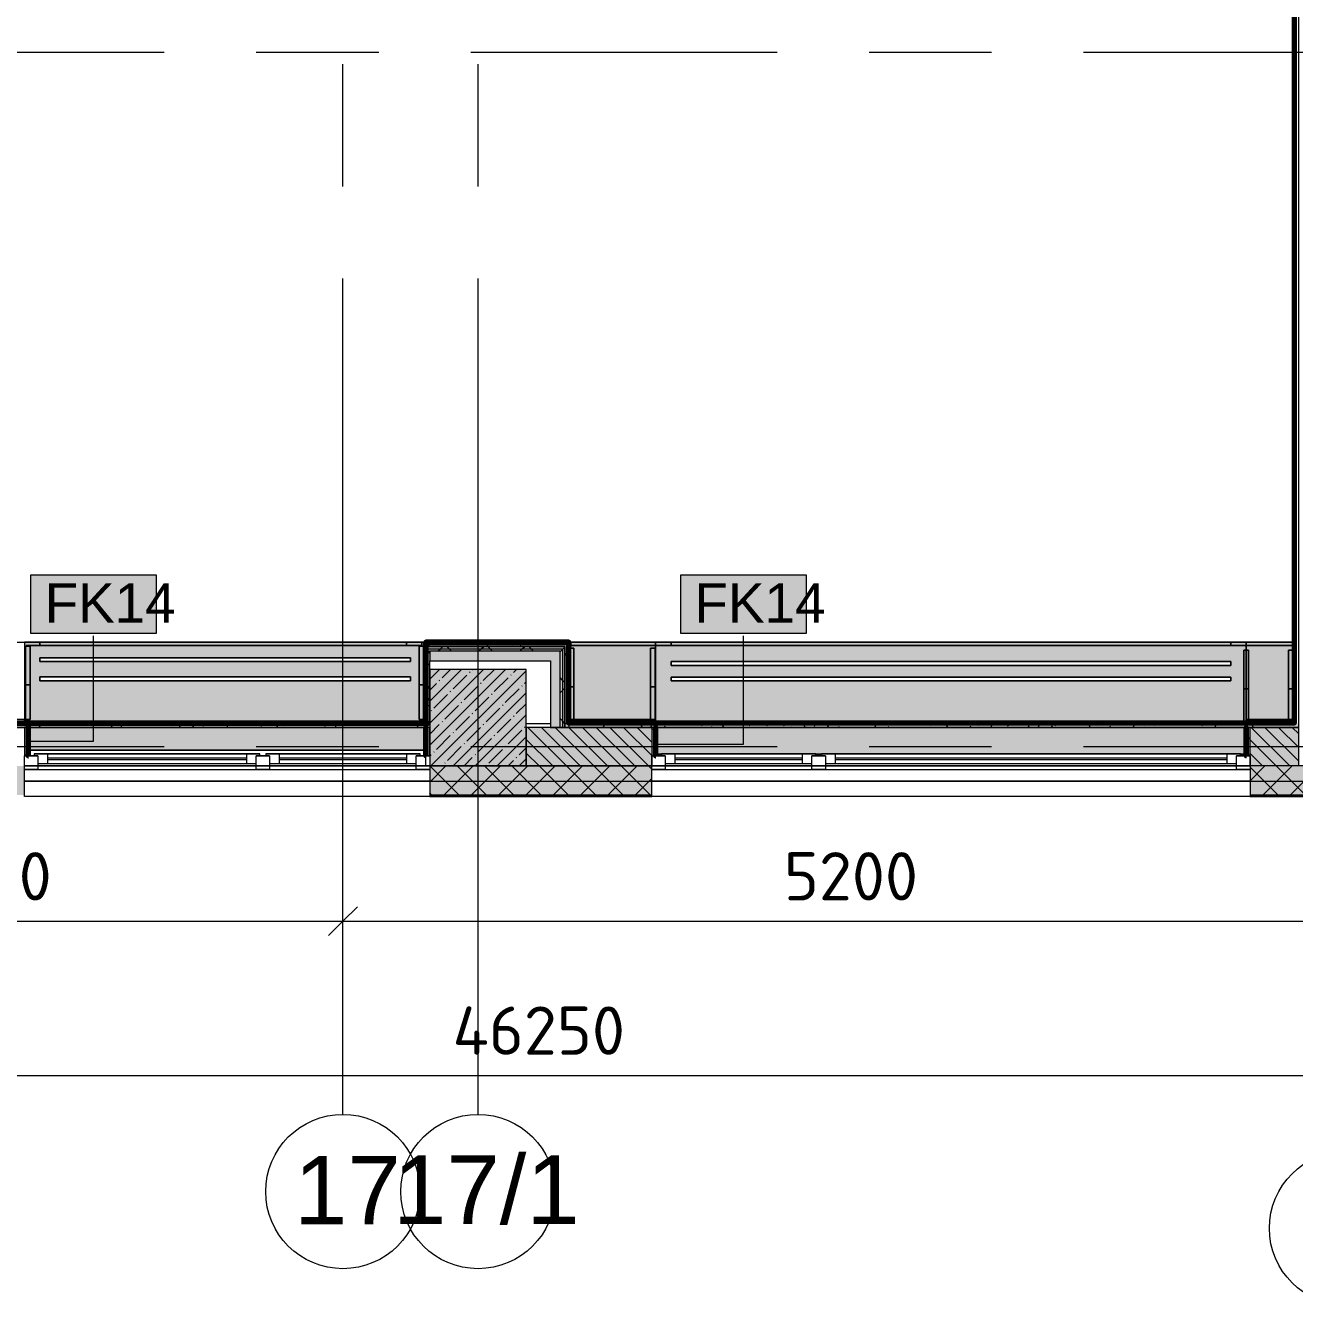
# Model space of a CAD drawing. Header units: millimetres. Extents: x -3817 to 677485, y -22715 to 103890.
# Drawn here: x 386099 to 392672, y -977 to 5657 of the extents above; entities that cross this region are included whole.
import ezdxf

# ---------------------------------------------------------------- set-up
doc = ezdxf.new("R2010")
doc.units = ezdxf.units.MM
doc.layers.add('PDF _Геометрия', color=7, linetype='Continuous', true_color=0x1d1d1d)
doc.layers.add('PDF _Сплошная заливка', color=7, linetype='Continuous', true_color=0xffffff)
doc.layers.add('PDF _Текст', color=7, linetype='Continuous')
doc.styles.add('PDF ArialMT', font='arial.ttf')
doc.styles.add('PDF GOST-Common', font='arial.ttf')
doc.styles.add('PDF ISOCPEUR', font='isocpeur.ttf')

msp = doc.modelspace()

# ---------------------------------------------------------------- hatches: boundary and pattern name
at = {"layer": 'PDF _Сплошная заливка', "true_color": 0xeae6de, "transparency": 33554559}
h = msp.add_hatch(color=254, dxfattribs=at)
h.paths.add_polyline_path([(386113.9, 1899.9), (388171.9, 1900.1), (388171.9, 2019), (386113.9, 2019), (386113.9, 1996)], flags=0)
h.paths.add_polyline_path([(388015.4, 2040), (388171.9, 2040), (388171.9, 2459.9), (386092.6, 2459.9), (386092.9, 2040), (387394.8, 2040)], flags=0)
h.paths.add_polyline_path([(386172.6, 2260.1), (386172.6, 2280.1), (388092.6, 2280.1), (388092.6, 2260.1), (386515.1, 2260.1)], flags=0)
h.paths.add_polyline_path([(386172.6, 2360.1), (386172.6, 2380.1), (388092.6, 2380.1), (388092.6, 2360.1), (386515.1, 2360.1)], flags=0)
at = {"layer": 'PDF _Сплошная заливка', "transparency": 33554559}
for points in [[(388892.9, 2438.9), (388912.9, 2438.9), (388912.9, 2458.9), (388192.9, 2458.9), (388192.9, 2438.9), (388765.6, 2438.9)], [(388892.9, 2426.4), (388892.9, 2438.9), (388172.9, 2438.9), (388172.9, 2426.4), (388880.4, 2426.4)], [(388892.9, 2019), (388912.9, 2019), (388912.9, 2438.9), (388892.9, 2438.9), (388892.9, 2239.4)], [(388192.9, 1819), (388692.9, 1819), (388692.9, 2319), (388192.9, 2319), (388192.9, 2239.4)], [(388015.4, 2019), (388182.9, 2019), (388182.9, 2039), (384442.9, 2039), (384442.9, 2019), (386515.1, 2019)], [(392442.9, 2019), (392692.9, 2019), (392692.9, 2039), (388892.9, 2039), (388892.9, 2019), (389515.8, 2019)]]:
    msp.add_hatch(color=256, dxfattribs=at).paths.add_polyline_path(points)
at = {"layer": 'PDF _Сплошная заливка', "true_color": 0xeae6de, "transparency": 33554559}
for points in [[(388913.9, 2059.9), (389363, 2059.9), (389363, 2459.8), (388913.9, 2458.9), (388913.9, 2239.4)], [(389363.9, 1879.9), (392421.9, 1881), (392421.9, 2019), (389363.9, 2019), (389363.9, 1881)]]:
    msp.add_hatch(color=254, dxfattribs=at).paths.add_polyline_path(points)
h = msp.add_hatch(color=254, dxfattribs=at)
h.paths.add_polyline_path([(389363.1, 2040), (392423.1, 2040), (392423.1, 2459.9), (389363.1, 2459.9), (389363.1, 2040)], flags=0)
h.paths.add_polyline_path([(389443.1, 2259.9), (389443.1, 2279.9), (392343.1, 2279.9), (392343.1, 2259.9), (389515.8, 2259.9)], flags=0)
h.paths.add_polyline_path([(389515.8, 2339.9), (389443.1, 2339.9), (389443.1, 2359.9), (392343.1, 2359.9), (392343.1, 2339.9)], flags=0)
at = {"layer": 'PDF _Сплошная заливка', "true_color": 0xe7e7e7, "transparency": 33554559}
for points in [[(388867.9, 2363.9), (388867.9, 2413.9), (388192.9, 2413.9), (388192.9, 2363.9), (388817.9, 2363.9)], [(388817.9, 2019), (388867.9, 2019), (388867.9, 2363.9), (388817.9, 2363.9), (388817.9, 2239.4)]]:
    msp.add_hatch(color=254, dxfattribs=at).paths.add_polyline_path(points)
at = {"layer": 'PDF _Сплошная заливка', "transparency": 33554559}
h = msp.add_hatch(color=256, dxfattribs=at)
h.paths.add_polyline_path([(388692.9, 1819), (389342.9, 1819), (389342.9, 2019), (388692.9, 2019)], flags=0)
h.paths.add_polyline_path([(392692.9, 1819), (392692.9, 2019), (392442.9, 2019), (392442.9, 1819), (392516.6, 1819)], flags=0)
h = msp.add_hatch(color=256, dxfattribs=at)
h.paths.add_polyline_path([(380513.6, 1669), (380592.9, 1669), (380592.9, 1819), (379192.9, 1819), (379192.9, 1669), (379763.4, 1669)], flags=0)
h.paths.add_polyline_path([(388192.9, 1669), (389342.9, 1669), (389342.9, 1819), (388192.9, 1819)], flags=0)
h.paths.add_polyline_path([(402982.9, 1669), (402982.9, 1819), (398842.9, 1819), (398842.9, 1669), (401518.8, 1669)], flags=0)
h.paths.add_polyline_path([(386092.9, 1669), (386092.9, 1819), (385342.9, 1819), (385342.9, 1669), (385764.9, 1669)], flags=0)
h.paths.add_polyline_path([(392442.9, 1669), (393442.9, 1669), (393442.9, 1819), (392442.9, 1819)], flags=0)
h.paths.add_polyline_path([(397017.7, 1669), (397942.9, 1669), (397942.9, 1819), (394342.9, 1819), (394342.9, 1669), (395517.3, 1669)], flags=0)
h.paths.add_polyline_path([(375192.9, 1669), (376092.9, 1669), (376092.9, 1819), (374692.9, 1819), (374692.9, 1669)], flags=0)
h.paths.add_polyline_path([(366025.5, 1669), (366842.9, 1669), (366842.9, 1819), (366025.5, 1819), (366025.5, 1740.9)], flags=0)
h.paths.add_polyline_path([(384264.5, 1669), (384442.9, 1669), (384442.9, 1819), (383572.9, 1819), (383572.9, 1669)], flags=0)
h.paths.add_polyline_path([(369942.9, 1669), (370942.9, 1669), (370942.9, 1819), (369942.9, 1819)], flags=0)
h.paths.add_polyline_path([(372261.5, 1669), (372592.9, 1669), (372592.9, 1819), (371842.9, 1819), (371842.9, 1669)], flags=0)
h.paths.add_polyline_path([(365525.5, 1669), (365525.5, 1819), (365509.8, 1819), (365509.8, 1669)], flags=0)

# ---------------------------------------------------------------- linework, layer by layer
at = {"layer": 'PDF _Геометрия', "color": 231, "lineweight": 70, "true_color": 0xff80c0}
msp.add_lwpolyline([(392041.9, 9578), (392041.9, 8969), (392041.9, 8968), (392671.9, 8968), (392671.9, 2040), (388913.9, 2040), (388913.9, 2458.9), (388913.9, 2459.9), (388172.9, 2459.9), (388171.9, 2459.9), (388171.9, 2059.5), (388172.9, 2059.5), (388172.9, 2458.9), (388912.9, 2458.9), (388912.9, 2438.9)], dxfattribs=at)
at = {"layer": 'PDF _Геометрия', "color": 7, "lineweight": 9}
for points in [[(392692.9, 9069), (392692.9, 8989), (392692.9, 2039), (392692.9, 2019), (392442.9, 2019), (392672.9, 2019), (392692.9, 2019), (392692.9, 1819), (392442.9, 1819)], [(386120.7, 1947.5), (386451.3, 1947.5), (386451.3, 2493.4)], [(389377.3, 1932.1), (389818.3, 1932.1), (389818.3, 2493.4)], [(388172.9, 2438.9), (388192.9, 2438.9)], [(388172.9, 2426.4), (388192.9, 2426.4), (388880.4, 2426.4), (388880.4, 2413.9), (388880.4, 2363.9), (388880.4, 2019)], [(388172.9, 2413.9), (388192.9, 2413.9)], [(388867.9, 2019), (388867.9, 2363.9), (388867.9, 2413.9), (388192.9, 2413.9), (388192.9, 2363.9)], [(388912.9, 2040), (388912.9, 2438.9)], [(388892.9, 2039), (388892.9, 2019), (388912.9, 2019)], [(392672.9, 2039), (388912.9, 2039)], [(388692.9, 1819), (389342.9, 1819)], [(388192.9, 1740), (389342.9, 1740)], [(392442.9, 1740), (393442.9, 1740)], [(388192.9, 1669), (389342.9, 1669)], [(388192.9, 1666), (389342.9, 1666)], [(392442.9, 1669), (393442.9, 1669)], [(392442.9, 1666), (393442.9, 1666)], [(365472.9, 1014.4), (366042.9, 1014.4), (369642.9, 1014.4), (370442.9, 1014.4), (374942.9, 1014.4), (375742.9, 1014.4), (379442.9, 1014.4), (381742.9, 1014.4), (383942.9, 1014.4), (387742.9, 1014.4), (392942.9, 1014.4), (393742.9, 1014.4), (397842.9, 1014.4), (399242.9, 1014.4), (402142.9, 1014.4), (402842.9, 1014.4), (407942.9, 1014.4), (411842.9, 1014.4), (411842.9, 1134.4)], [(387742.9, 820.4), (387742.9, 1014.4), (387742.9, 1134.4)], [(365472.9, 214.4), (411962.9, 214.4)]]:
    msp.add_lwpolyline(points, dxfattribs=at)
at = {"layer": 'PDF _Геометрия', "color": 231, "lineweight": 9, "true_color": 0xff80c0}
msp.add_lwpolyline([(388912.9, 2438.9), (388912.9, 2040), (388912.9, 2039), (392551.9, 2039), (392672.9, 2039), (392672.9, 2040), (392672.9, 8969), (392671.9, 8969), (392042.9, 8969)], dxfattribs=at)
at = {"layer": 'PDF _Геометрия', "color": 253, "lineweight": 9, "true_color": 0xaaaaaa}
for points in [[(385230, 5519), (386817.5, 5519)], [(387293.8, 5519), (387928.8, 5519)], [(388405, 5519), (389992.5, 5519)], [(390468.8, 5519), (391103.8, 5519)], [(391580, 5519), (393167.5, 5519)], [(387742.9, 4822.4), (387742.9, 5457.4)], [(388442.9, 4822.4), (388442.9, 5457.4)], [(387742.9, 12.7), (387742.9, 2512.7), (387742.9, 4346.2)], [(388442.9, 12.7), (388442.9, 2512.7), (388442.9, 4346.2)], [(385230, 1919), (386817.5, 1919)], [(386162.9, 1871), (386092.9, 1871)], [(386212.9, 1861), (387242.9, 1861)], [(387362.9, 1871), (387292.9, 1871)], [(387293.8, 1919), (387928.8, 1919)], [(387412.9, 1861), (388072.9, 1861)], [(388192.9, 1871), (388122.9, 1871)], [(388405, 1919), (389992.5, 1919)], [(389412.9, 1871), (389342.9, 1871)], [(389462.9, 1861), (390122.9, 1861)], [(390242.9, 1871), (390172.9, 1871)], [(390292.9, 1861), (392322.9, 1861)], [(390468.8, 1919), (391103.8, 1919)], [(391580, 1919), (393167.5, 1919)], [(392442.9, 1871), (392372.9, 1871)], [(386092.9, 1801), (388192.9, 1801)], [(387242.9, 1851), (386212.9, 1851)], [(388072.9, 1851), (387412.9, 1851)], [(389342.9, 1801), (392442.9, 1801)], [(390122.9, 1851), (389462.9, 1851)], [(392322.9, 1851), (390292.9, 1851)]]:
    msp.add_lwpolyline(points, dxfattribs=at)
at = {"layer": 'PDF _Геометрия', "color": 7, "lineweight": 9}
for points in [[(386777.9, 2807.3), (386124.7, 2807.3), (386124.7, 2507.3), (386777.9, 2507.3)], [(390144.9, 2807.3), (389491.7, 2807.3), (389491.7, 2507.3), (390144.9, 2507.3)], [(388192.9, 2438.9), (388239.5, 2438.9)], [(388692.9, 2319), (388192.9, 2319), (388192.9, 1819), (388692.9, 1819)]]:
    msp.add_lwpolyline(points, close=True, dxfattribs=at)
at = {"layer": 'PDF _Геометрия', "color": 231, "lineweight": 70, "true_color": 0xff80c0}
msp.add_lwpolyline([(388171.9, 2040), (384452.9, 2040), (384452.9, 2039), (388182.9, 2039), (388182.9, 2040), (388172.9, 2040), (388172.9, 2458.9), (388171.9, 2458.9)], close=True, dxfattribs=at)
at = {"layer": 'PDF _Геометрия', "color": 8, "lineweight": 9, "true_color": 0x808080}
for points in [[(386092.6, 2459.9), (388172.6, 2459.9), (386092.6, 2459.9), (386092.6, 2040), (386092.6, 2060), (385342.3, 2060), (385342.3, 2459.9), (386092.6, 2459.9)], [(386092.6, 2459.9), (388152.6, 2459.9), (386092.6, 2459.9)], [(386172.6, 2459.9), (388072.6, 2459.9), (386172.6, 2459.9)], [(388913.8, 2459.8), (389363, 2459.8), (388913.8, 2459.8)], [(389363.1, 2459.9), (392423.1, 2459.9), (389363.1, 2459.9)], [(389363.1, 2459.9), (389363.1, 2443.9), (389363.1, 2459.9)], [(392423.1, 2459.8), (392671.9, 2459.8), (392423.1, 2459.8), (392671.9, 2459.8), (392422.6, 2459.8), (392422.6, 2059.9), (392671.9, 2059.9), (392423.1, 2059.9), (392423.1, 2040), (392423.1, 2459.9), (389363.1, 2459.9), (392423.1, 2459.9)], [(392343.1, 2459.9), (389443.1, 2459.9), (392343.1, 2459.9)], [(388916, 2049), (388916, 2059.9), (388916, 2049)], [(388940, 2049), (388940, 2059.9), (388940, 2049)], [(389336, 2049), (389336, 2059.9), (389336, 2049)], [(389360, 2049), (389360, 2059.9), (389360, 2049)], [(392435.1, 2040), (392435.1, 2059.9), (392435.1, 2040)], [(392641.1, 2039.7), (392641.1, 2059.9), (392641.1, 2039.7)], [(392665.1, 2039.9), (392665.1, 2059.9), (392665.1, 2039.9)], [(388940, 2049), (388916, 2049), (388940, 2049)], [(389360, 2049), (389336, 2049), (389360, 2049)], [(389392.9, 1879.9), (389363.9, 1879.9), (389392.9, 1879.9)]]:
    msp.add_lwpolyline(points, dxfattribs=at)
at = {"layer": 'PDF _Геометрия', "color": 254, "lineweight": 9, "true_color": 0xd5d3cf}
for points in [[(386172.6, 2459.9), (386172.6, 2443.9), (386172.6, 2459.9)], [(392423.1, 2443.9), (392423.1, 2459.8)], [(386099.2, 2239.1), (386099.2, 2239.4), (386099.2, 2239.1)], [(388137.2, 2239.1), (388137.2, 2239.4), (388137.2, 2239.1)], [(388161.2, 2239.1), (388161.2, 2239.4), (388161.2, 2239.1)]]:
    msp.add_lwpolyline(points, dxfattribs=at)
for points in [[(388072.6, 2459.9), (388072.6, 2443.9)], [(389443.1, 2459.9), (389443.1, 2443.9)], [(392343.1, 2459.9), (392343.1, 2443.9)], [(386123.2, 2239.1), (386099.2, 2239.1)], [(386123.2, 2239.1), (386123.2, 2239.4)], [(388161.2, 2239.1), (388137.2, 2239.1)], [(388940, 2229), (388916, 2229)], [(389360, 2229), (389336, 2229)], [(392422.6, 2219), (392411.1, 2219)], [(392435.1, 2219), (392423.1, 2219)], [(392665.1, 2219), (392641.1, 2219)]]:
    msp.add_lwpolyline(points, close=True, dxfattribs=at)
at = {"layer": 'PDF _Геометрия', "color": 253, "lineweight": 9, "true_color": 0xaba79f}
for points in [[(388152.6, 2459.1), (388152.6, 2443.9)], [(386099.2, 2059.1), (386099.2, 2439.1), (386099.2, 2239.4), (386099.2, 2439.1)], [(388152.6, 2443.9), (386099.7, 2443.9)], [(386123.2, 2439.1), (386101.8, 2439.1)], [(386123.2, 2439.1), (386101.8, 2439.1)], [(386123.2, 2059.1), (386123.2, 2439.1), (386123.2, 2239.4), (386123.2, 2439.1)], [(388137.2, 2059.3), (388137.2, 2439.1), (388137.2, 2239.4), (388137.2, 2439.1)], [(388161.2, 2439.1), (388137.2, 2439.1)], [(388161.2, 2439.1), (388137.2, 2439.1)], [(388161.2, 2059.1), (388161.2, 2439.1), (388161.2, 2239.4), (388161.2, 2439.1)], [(388916, 2059.9), (388916, 2429), (388916, 2229), (388916, 2429)], [(388940, 2429), (388916, 2429)], [(388940, 2429), (388916, 2429)], [(388940, 2059.9), (388940, 2429), (388940, 2229), (388940, 2429)], [(389336, 2059.9), (389336, 2429), (389336, 2229), (389336, 2429)], [(389360, 2429), (389336, 2429)], [(389360, 2429), (389336, 2429)], [(389360, 2059.9), (389360, 2429), (389360, 2229), (389360, 2429)], [(389369.5, 2443.9), (389363.1, 2443.9)], [(392416, 2443.9), (389370.2, 2443.9)], [(392411.1, 2040.8), (392411.1, 2419), (392411.1, 2219), (392411.1, 2419)], [(392422.6, 2419), (392411.1, 2419)], [(392422.6, 2419), (392411.1, 2419)], [(392422.6, 2443.9), (392416.7, 2443.9)], [(392671.9, 2443.8), (392423.1, 2443.8)], [(392435.1, 2419), (392423.1, 2419)], [(392435.1, 2419), (392423.1, 2419)], [(392435.1, 2059.9), (392435.1, 2419), (392435.1, 2219), (392435.1, 2419)], [(392641.1, 2059.9), (392641.1, 2419), (392641.1, 2219), (392641.1, 2419)], [(392665.1, 2419), (392641.1, 2419)], [(392665.1, 2419), (392641.1, 2419)], [(392665.1, 2059.9), (392665.1, 2419), (392665.1, 2219), (392665.1, 2419)], [(386123.2, 2059.1), (386099.2, 2059.1)], [(388161.2, 2059.1), (388137.2, 2059.1)]]:
    msp.add_lwpolyline(points, close=True, dxfattribs=at)
at = {"layer": 'PDF _Геометрия', "color": 9, "lineweight": 9, "true_color": 0xc0c0c0}
for points in [[(388912.9, 2438.9), (388912.9, 2458.9), (388192.9, 2458.9), (388172.9, 2458.9), (388172.9, 2438.9), (388172.9, 2426.4), (388172.9, 2413.9), (388172.9, 2049), (388192.9, 2049), (388192.9, 2363.9), (388817.9, 2363.9), (388817.9, 2019), (388892.9, 2019), (388892.9, 2438.9), (388239.5, 2438.9), (388892.9, 2438.9), (388892.9, 2426.4), (388892.9, 2363.9), (388892.9, 2039), (388912.9, 2039), (388912.9, 2019), (389342.9, 2019), (389342.9, 1819), (389342.9, 1871)], [(384442.9, 2039), (384442.9, 2389), (384442.9, 2439), (384367.9, 2439), (384312.9, 2439), (384312.9, 2364), (384367.9, 2364), (384367.9, 2019), (384442.9, 2019), (388182.9, 2019), (388182.9, 2039), (384442.9, 2039), (384452.9, 2039)], [(388172.9, 2438.9), (388172.9, 2426.4), (388172.9, 2413.9)], [(388172.9, 1819), (388172.9, 1871), (388192.9, 1871), (388192.9, 2019), (388172.9, 2019)], [(388182.9, 2039), (388192.9, 2039)], [(388692.9, 2039), (388817.9, 2039)], [(392442.9, 1871), (392442.9, 1819), (392442.9, 2019), (388892.9, 2019), (388692.9, 2019), (388692.9, 1819)], [(393442.9, 1871), (393442.9, 1819), (393442.9, 2039), (393192.9, 2039), (393192.9, 1819), (392442.9, 1819), (392442.9, 1661), (393442.9, 1661), (393442.9, 1819), (393442.9, 1661), (394342.9, 1661), (394342.9, 1819), (394342.9, 1661), (397942.9, 1661)], [(388192.9, 1819), (386092.9, 1819)], [(392442.9, 1819), (389342.9, 1819)]]:
    msp.add_lwpolyline(points, dxfattribs=at)
at = {"layer": 'PDF _Геометрия', "color": 253, "lineweight": 9, "true_color": 0x9b9b9b}
for points in [[(388201.8, 2447.3), (388196.8, 2456)], [(388515.6, 2452.4), (388511.9, 2458.9)], [(388583.6, 2456.5), (388582.2, 2458.9)], [(388710.5, 2458.9), (388707.9, 2454.2)], [(388761.3, 2453.5), (388758.2, 2458.9)], [(388179.8, 2454), (388174.8, 2445.3)], [(388190.9, 2412.3), (388185.9, 2403.6)], [(388425.5, 2452.9), (388420.5, 2444.2)], [(388493.6, 2448.8), (388488.5, 2440.1)], [(388625.2, 2445.4), (388620.2, 2454.1)], [(388664.2, 2438.9), (388661.9, 2442.9)], [(388875.4, 2439.5), (388875, 2438.9)], [(388901.5, 2393.7), (388896.4, 2402.4)], [(388912.9, 2443.6), (388912, 2442)], [(388181.9, 2345.7), (388192, 2345.7)], [(388192.9, 2340.8), (388189.7, 2346.3)], [(388892.9, 2376.2), (388893, 2376.2)], [(388912.9, 2382.6), (388907.9, 2374)], [(388183.6, 2295.9), (388178.5, 2304.7)], [(388892.9, 2284.8), (388893, 2284.8)], [(388181.9, 2223.8), (388192, 2223.8)], [(388187.7, 2227.9), (388182.6, 2236.6)], [(388192.9, 2232.8), (388188.9, 2225.9)], [(388180.6, 2118.2), (388175.6, 2127)], [(388181.9, 2132.4), (388192, 2132.4)], [(388191.7, 2159.9), (388186.7, 2168.6)], [(388911.8, 2136.9), (388906.8, 2128.2)], [(388892.9, 2101.9), (388893, 2101.9)], [(386106.1, 2032.2), (386101.1, 2023.5)], [(386109.3, 2040.9), (386119.3, 2040.9)], [(386124.4, 2022.1), (386119.3, 2030.8)], [(386174.2, 2028.1), (386169.1, 2019.4)], [(386200.7, 2040.9), (386210.8, 2040.9)], [(386292.2, 2040.9), (386302.2, 2040.9)], [(386391.6, 2039), (386388.5, 2033.6)], [(386396.5, 2038.5), (386396.2, 2039)], [(386438.1, 2027.3), (386433.1, 2036)], [(386475.1, 2040.9), (386485.1, 2040.9)], [(386506.2, 2031.4), (386501.8, 2039)], [(386547.8, 2020.2), (386542.8, 2029)], [(386566.5, 2040.9), (386576.5, 2040.9)], [(386597.6, 2030), (386592.6, 2021.3)], [(386627.4, 2040.9), (386637.5, 2040.9)], [(386638, 2039), (386634.2, 2032.5)], [(386683.9, 2028.4), (386678.8, 2037.1)], [(386707.3, 2037.1), (386702.2, 2028.4)], [(386779.9, 2040.9), (386789.9, 2040.9)], [(386861.6, 2025.4), (386856.5, 2034.1)], [(386871.3, 2040.9), (386881.3, 2040.9)], [(386900.5, 2019), (386898.2, 2023)], [(386953, 2036), (386948, 2027.3)], [(386962.7, 2040.9), (386972.8, 2040.9)], [(386970.9, 2019), (386966.2, 2027.1)], [(387021, 2031.9), (387016, 2023.2)], [(387146.8, 2019), (387143.9, 2024.1)], [(387145.6, 2040.9), (387155.7, 2040.9)], [(387236.3, 2039), (387235.3, 2037.4)], [(387237, 2040.9), (387247.1, 2040.9)], [(387243.4, 2034.7), (387240.9, 2039)], [(387298, 2040.9), (387308.1, 2040.9)], [(387322.8, 2019), (387321.6, 2021.1)], [(387402.8, 2022.7), (387400.7, 2019)], [(387444.5, 2033.8), (387439.4, 2025.1)], [(387450.4, 2040.9), (387460.5, 2040.9)], [(387482.7, 2039), (387481.1, 2036.3)], [(387541.9, 2040.9), (387551.9, 2040.9)], [(387553.1, 2039), (387549.1, 2032.2)], [(387633.3, 2040.9), (387643.3, 2040.9)], [(387648.6, 2021.6), (387647.1, 2019)], [(387666.8, 2032.8), (387663.2, 2039)], [(387708.4, 2021.6), (387703.4, 2030.3)], [(387799.4, 2039), (387794.9, 2031.1)], [(387816.2, 2040.9), (387826.2, 2040.9)], [(387867.9, 2035.7), (387862.9, 2027)], [(387907.6, 2040.9), (387917.7, 2040.9)], [(387968.6, 2040.9), (387978.6, 2040.9)], [(387980.6, 2038), (387980, 2039)], [(388022.2, 2026.8), (388017.2, 2035.5)], [(388090.2, 2030.9), (388085.6, 2039)], [(388121, 2040.9), (388131, 2040.9)], [(388131.9, 2019.7), (388126.9, 2028.4)], [(389096.6, 2030.2), (389091.6, 2021.5)], [(389136.8, 2039), (389133.2, 2032.7)], [(389250.9, 2032.3), (389247, 2039)], [(389292.5, 2021.1), (389287.5, 2029.8)], [(389342.3, 2029.2), (389337.3, 2020.4)], [(389342.9, 2010.4), (389350.2, 2010.4)], [(389410.4, 2025.1), (389406.9, 2019)], [(389488.8, 2039), (389488.6, 2038.7)], [(389559.2, 2039), (389556.6, 2034.6)], [(389564.7, 2037.5), (389563.8, 2039)], [(389606.3, 2026.3), (389601.3, 2035)], [(389656.1, 2024), (389653.2, 2019)], [(389674.3, 2030.4), (389669.3, 2039)], [(389716, 2019.2), (389710.9, 2027.9)], [(389724.1, 2019.9), (389723.6, 2019)], [(389852, 2027.4), (389847, 2036.1)], [(389943.5, 2034), (389938.4, 2025.3)], [(389981.5, 2039), (389980.1, 2036.5)], [(390029.7, 2024.4), (390024.7, 2033.1)], [(390068, 2019), (390066.3, 2022)], [(390138.4, 2019), (390134.4, 2026)], [(390147.6, 2021.8), (390146, 2019)], [(390189.2, 2032.9), (390184.2, 2024.2)], [(390257.2, 2028.9), (390252.2, 2020.2)], [(390314.4, 2019), (390312.1, 2023.1)], [(390403.9, 2039), (390403.5, 2038.4)], [(390411.5, 2033.7), (390408.4, 2039)], [(390490.4, 2019), (390489.8, 2020.1)], [(390503, 2027.8), (390497.9, 2019.1)], [(390571, 2023.7), (390568.3, 2019)], [(390725.3, 2038.8), (390725.2, 2039)], [(390790.3, 2037.8), (390785.3, 2029.1)], [(390835, 2031.8), (390830.8, 2039)], [(390876.6, 2020.6), (390871.6, 2029.3)], [(390994.4, 2025.6), (390990.6, 2019)], [(391036.1, 2036.7), (391031, 2028)], [(391104.1, 2032.7), (391099.1, 2023.9)], [(391148.7, 2036.9), (391147.5, 2039)], [(391190.4, 2025.8), (391185.3, 2034.5)], [(391258.4, 2029.9), (391253.4, 2038.6)], [(391299.9, 2019), (391295, 2027.4)], [(391349.8, 2031.6), (391344.8, 2022.8)], [(391417.9, 2027.5), (391413, 2019)], [(391436.1, 2026.9), (391431.1, 2035.6)], [(391613.8, 2023.9), (391608.8, 2032.6)], [(391635.7, 2039), (391632.2, 2032.9)], [(391651.8, 2019), (391650.4, 2021.4)], [(391722.2, 2019), (391718.4, 2025.5)], [(391841.3, 2029.4), (391836.3, 2020.7)], [(391882.1, 2039), (391877.9, 2031.8)], [(391898.2, 2019), (391896.2, 2022.5)], [(391951, 2036.4), (391946, 2027.7)], [(391995.6, 2033.2), (391992.2, 2039)], [(392074.2, 2019), (392073.9, 2019.6)], [(392196.7, 2035.3), (392191.7, 2026.6)], [(392264.8, 2031.3), (392259.7, 2022.6)], [(392309.4, 2038.3), (392309, 2039)], [(392419, 2031.3), (392414.6, 2039)], [(392427.2, 2007.9), (392422.9, 2000.4)], [(392460.7, 2020.1), (392455.7, 2028.8)], [(392480.4, 2039), (392479.1, 2036.7)], [(392646.6, 2022), (392644.8, 2019)], [(386109.3, 1949.5), (386112.9, 1949.5)], [(386112.9, 1983), (386112.3, 1981.9)], [(389362.9, 1942.9), (389359.6, 1937.2)], [(392422.9, 1980), (392428.7, 1980)], [(392438.4, 1966.2), (392433.3, 1957.5)], [(386106, 1871), (386101.1, 1879.5)], [(386112.9, 1920.1), (386112.3, 1921.2)], [(389342.9, 1919), (389350.2, 1919)], [(392422.9, 1919), (392428.7, 1919)], [(392441.2, 1871), (392437.4, 1877.5)]]:
    msp.add_lwpolyline(points, dxfattribs=at)
at = {"layer": 'PDF _Геометрия', "color": 8, "lineweight": 9, "true_color": 0x808080}
for points in [[(388913.8, 2059.9), (389363, 2059.9), (389363, 2459.8), (388913.8, 2459.8), (389363, 2459.8), (389363, 2059.9)], [(389363, 2459.8), (389363, 2443.8)], [(389363.1, 2459.9), (389363.1, 2039.9)], [(386172.6, 2360.1), (386172.6, 2380.1), (388092.6, 2380.1), (388092.6, 2360.1)], [(386172.6, 2360.1), (388092.6, 2360.1), (388092.6, 2380.1), (386172.6, 2380.1)], [(389443.1, 2359.9), (392343.1, 2359.9), (392343.1, 2339.9), (389443.1, 2339.9)], [(389443.1, 2359.9), (389443.1, 2339.9), (392343.1, 2339.9), (392343.1, 2359.9)], [(386172.6, 2260.1), (386172.6, 2280.1), (388092.6, 2280.1), (388092.6, 2260.1)], [(386172.6, 2260.1), (388092.6, 2260.1), (388092.6, 2280.1), (386172.6, 2280.1)], [(389443.1, 2279.9), (392343.1, 2279.9), (392343.1, 2259.9), (389443.1, 2259.9)], [(389443.1, 2279.9), (389443.1, 2259.9), (392343.1, 2259.9), (392343.1, 2279.9)], [(386113.9, 1899.9), (388171.9, 1899.9)], [(390222.9, 1879.9), (390192.9, 1879.9)], [(392421.9, 1879.9), (392392.9, 1879.9)]]:
    msp.add_lwpolyline(points, close=True, dxfattribs=at)
at = {"layer": 'PDF _Геометрия', "color": 253, "lineweight": 9, "true_color": 0xaba79f}
for points in [[(392422.6, 2059.9), (392422.6, 2458.7)], [(392423.1, 2443.9), (392423.1, 2459.8), (392423.1, 2059.9)], [(388072.6, 2443.9), (386172.6, 2443.9), (388072.6, 2443.9)], [(388913.9, 2443.8), (389363, 2443.8), (388913.9, 2443.8)], [(389443.1, 2443.9), (392343.1, 2443.9), (389443.1, 2443.9)]]:
    msp.add_lwpolyline(points, dxfattribs=at)
at = {"layer": 'PDF _Геометрия', "color": 254, "lineweight": 9, "true_color": 0xd6d0c6}
msp.add_lwpolyline([(392422.9, 2443.9), (392422.9, 2459.3)], dxfattribs=at)
at = {"layer": 'PDF _Геометрия', "color": 9, "lineweight": 9, "true_color": 0xc1bbaf}
msp.add_lwpolyline([(392422.9, 2459.3), (392422.9, 2443.8)], dxfattribs=at)
at = {"layer": 'PDF _Геометрия', "lineweight": 9}
for points in [[(388235.4, 2413.9), (388247.9, 2426.4), (388260.4, 2438.9)], [(388306.3, 2413.9), (388293.8, 2426.4), (388281.3, 2438.9)], [(388447.5, 2413.9), (388460, 2426.4), (388472.5, 2438.9)], [(388518.4, 2413.9), (388505.9, 2426.4), (388493.4, 2438.9)], [(388659.7, 2413.9), (388672.2, 2426.4), (388684.7, 2438.9)], [(388730.6, 2413.9), (388718.1, 2426.4), (388705.6, 2438.9)], [(388867.9, 2410), (388871.8, 2413.9), (388880.4, 2422.5), (388884.3, 2426.4), (388892.9, 2435)], [(388192.9, 2268.9), (388243, 2319)], [(388192.9, 2154.8), (388357.1, 2319)], [(388192.9, 2040.8), (388471.1, 2319)], [(388192.9, 1926.7), (388585.2, 2319)], [(388199.2, 1819), (388692.9, 2312.7)], [(388242.2, 2261.2), (388244.6, 2263.5)], [(388256.5, 2275.4), (388300.1, 2319)], [(388313.5, 2218.4), (388384.8, 2289.7)], [(388399, 2303.9), (388401.4, 2306.3)], [(388413.3, 2318.2), (388414.1, 2319)], [(388470.3, 2261.2), (388528.2, 2319)], [(388527.3, 2204.1), (388598.6, 2275.4)], [(388612.9, 2289.7), (388615.2, 2292)], [(388627.1, 2303.9), (388642.2, 2319)], [(388684.2, 2246.9), (388692.9, 2255.6)], [(388892.9, 2251.6), (388880.4, 2264.1), (388867.9, 2276.6)], [(388192.9, 2211.8), (388228, 2246.9)], [(388213.7, 2118.6), (388285, 2189.9)], [(388299.2, 2204.1), (388301.6, 2206.5)], [(388313.3, 1819), (388692.9, 2198.6)], [(388370.5, 2161.4), (388441.8, 2232.6)], [(388456.1, 2246.9), (388458.4, 2249.3)], [(388513.1, 2189.9), (388515.5, 2192.2)], [(388584.4, 2147.1), (388655.6, 2218.4)], [(388669.9, 2232.6), (388672.3, 2235)], [(388867.9, 2197.8), (388880.4, 2210.3), (388892.9, 2222.8)], [(388270.7, 2061.6), (388342, 2132.8)], [(388356.3, 2147.1), (388358.6, 2149.5)], [(388427.5, 2104.3), (388498.8, 2175.6)], [(388570.1, 2132.8), (388572.5, 2135.2)], [(388641.4, 2090.1), (388692.9, 2141.6)], [(388199.4, 2104.3), (388201.8, 2106.7)], [(388327.8, 2004.5), (388399, 2075.8)], [(388413.3, 2090.1), (388415.7, 2092.4)], [(388427.3, 1819), (388692.9, 2084.6)], [(388484.6, 2047.3), (388555.9, 2118.6)], [(388541.6, 1990.3), (388612.9, 2061.6)], [(388627.1, 2075.8), (388629.5, 2078.2)], [(388892.9, 2039.4), (388880.4, 2051.9), (388867.9, 2064.4)], [(388192.9, 1983.7), (388242.2, 2033.1)], [(388256.5, 2047.3), (388258.8, 2049.7)], [(388313.5, 1990.3), (388315.9, 1992.7)], [(388384.8, 1947.5), (388456.1, 2018.8)], [(388470.3, 2033.1), (388472.7, 2035.4)], [(388598.6, 1933.3), (388669.9, 2004.5)], [(388684.2, 2018.8), (388686.5, 2021.2)], [(389051.2, 1669), (388901.2, 1819), (388701.2, 2019)], [(388971.9, 1819), (388771.9, 2019)], [(389192.6, 1669), (389042.6, 1819), (388842.6, 2019)], [(389113.3, 1819), (388913.3, 2019)], [(389334, 1669), (389184, 1819), (388984, 2019)], [(389254.7, 1819), (389054.7, 2019)], [(389342.9, 1801.6), (389325.4, 1819), (389125.4, 2019)], [(389342.9, 1872.3), (389196.2, 2019)], [(389342.9, 1943), (389266.9, 2019)], [(389342.9, 2013.7), (389337.6, 2019)], [(392648.8, 1819), (392448.8, 2019)], [(392692.9, 1845.7), (392519.6, 2019)], [(392692.9, 1916.4), (392590.3, 2019)], [(392692.9, 1987.1), (392661, 2019)], [(388228, 1904.7), (388299.2, 1976)], [(388370.5, 1933.3), (388372.9, 1935.6)], [(388441.8, 1890.5), (388513.1, 1961.8)], [(388527.3, 1976), (388529.7, 1978.4)], [(388541.4, 1819), (388692.9, 1970.5)], [(388830.5, 1819), (388692.9, 1956.6)], [(392728.1, 1669), (392578.1, 1819), (392442.9, 1954.2)], [(388192.9, 1869.7), (388199.4, 1876.2)], [(388213.7, 1890.5), (388216.1, 1892.9)], [(388285, 1847.7), (388356.3, 1919)], [(388370.3, 1819), (388413.3, 1862)], [(388427.5, 1876.2), (388429.9, 1878.6)], [(388498.8, 1833.5), (388570.1, 1904.7)], [(388584.4, 1919), (388586.7, 1921.4)], [(388641.4, 1862), (388643.8, 1864.4)], [(388655.6, 1876.2), (388692.9, 1913.5)], [(388909.8, 1669), (388759.8, 1819), (388692.9, 1885.9)], [(392507.4, 1819), (392442.9, 1883.5)], [(388192.9, 1735), (388276.9, 1819)], [(388344.1, 1669), (388194.1, 1819)], [(388256.3, 1819), (388256.5, 1819.2)], [(388268.3, 1669), (388418.3, 1819)], [(388270.7, 1833.5), (388273.1, 1835.8)], [(388485.5, 1669), (388335.5, 1819)], [(388409.8, 1669), (388559.8, 1819)], [(388626.9, 1669), (388476.9, 1819)], [(388484.6, 1819.2), (388486.9, 1821.6)], [(388551.2, 1669), (388701.2, 1819)], [(388598.4, 1819), (388627.1, 1847.7)], [(388768.3, 1669), (388618.3, 1819)], [(388655.4, 1819), (388692.9, 1856.5)], [(388692.6, 1669), (388842.6, 1819)], [(388834, 1669), (388984, 1819)], [(388975.4, 1669), (389125.4, 1819)], [(389116.9, 1669), (389266.9, 1819)], [(392442.9, 1742.3), (392519.6, 1819)], [(392586.7, 1669), (392442.9, 1812.8)], [(392511, 1669), (392661, 1819)], [(392652.4, 1669), (392802.4, 1819)], [(389258.3, 1669), (389342.9, 1753.6)], [(388202.7, 1669), (388192.9, 1678.8)], [(392445.3, 1669), (392442.9, 1671.4)]]:
    msp.add_lwpolyline(points, dxfattribs=at)
at = {"layer": 'PDF _Геометрия', "color": 253, "lineweight": 9, "true_color": 0x9b9b9b}
for points in [[(388893, 2437.2), (388892.9, 2437.2)], [(388893, 2040.9), (388892.9, 2040.9)], [(388905.7, 2020.6), (388906.6, 2019)]]:
    msp.add_lwpolyline(points, close=True, dxfattribs=at)
at = {"layer": 'PDF _Геометрия', "color": 9, "lineweight": 9, "true_color": 0xc0c0c0}
for points in [[(386112.9, 1871), (386112.9, 2019), (386092.9, 2019), (386092.9, 1871)], [(389362.9, 1871), (389362.9, 2019), (389342.9, 2019), (389342.9, 1871)], [(392442.9, 1871), (392442.9, 2019), (392422.9, 2019), (392422.9, 1871)], [(386092.9, 1661), (386092.9, 1819), (388192.9, 1819), (388192.9, 1661)], [(389342.9, 1819), (388192.9, 1819), (388192.9, 1661), (389342.9, 1661)], [(389342.9, 1661), (389342.9, 1819), (392442.9, 1819), (392442.9, 1661)]]:
    msp.add_lwpolyline(points, close=True, dxfattribs=at)
at = {"layer": 'PDF _Геометрия', "color": 7, "lineweight": 70, "true_color": 0xffd2ff}
for points in [[(386113.9, 1871), (386113.9, 2019), (386112.9, 2019), (386112.9, 1871)], [(388172.9, 1871), (388172.9, 2019), (388171.9, 2019), (388171.9, 1871)], [(389363.9, 1871), (389363.9, 2019), (389362.9, 2019), (389362.9, 1871)], [(392422.9, 1871), (392422.9, 2019), (392421.9, 2019), (392421.9, 1871)]]:
    msp.add_lwpolyline(points, close=True, dxfattribs=at)
at = {"layer": 'PDF _Геометрия', "color": 9, "lineweight": 9, "true_color": 0xcbc7bf}
for points in [[(386119, 2019), (388171.9, 2019)], [(389363.9, 2019), (392421.9, 2019)]]:
    msp.add_lwpolyline(points, dxfattribs=at)
at = {"layer": 'PDF _Геометрия', "color": 253, "lineweight": 13, "true_color": 0xaaaaaa}
for points in [[(386092.9, 1801), (386092.9, 1871), (386162.9, 1871), (386162.9, 1801)], [(387312.9, 1881), (386142.9, 1881), (386142.9, 1871), (386162.9, 1871), (386162.9, 1831), (387292.9, 1831), (387292.9, 1871), (387312.9, 1871)], [(387292.9, 1801), (387292.9, 1871), (387362.9, 1871), (387362.9, 1801)], [(388142.9, 1881), (387342.9, 1881), (387342.9, 1871), (387362.9, 1871), (387362.9, 1831), (388122.9, 1831), (388122.9, 1871), (388142.9, 1871)], [(388122.9, 1801), (388122.9, 1871), (388192.9, 1871), (388192.9, 1801)], [(389342.9, 1801), (389342.9, 1871), (389412.9, 1871), (389412.9, 1801)], [(390192.9, 1881), (389392.9, 1881), (389392.9, 1871), (389412.9, 1871), (389412.9, 1831), (390172.9, 1831), (390172.9, 1871), (390192.9, 1871)], [(390172.9, 1801), (390172.9, 1871), (390242.9, 1871), (390242.9, 1801)], [(392392.9, 1881), (390222.9, 1881), (390222.9, 1871), (390242.9, 1871), (390242.9, 1831), (392372.9, 1831), (392372.9, 1871), (392392.9, 1871)], [(392372.9, 1801), (392372.9, 1871), (392442.9, 1871), (392442.9, 1801)]]:
    msp.add_lwpolyline(points, close=True, dxfattribs=at)
for points in [[(386142.9, 1881), (387312.9, 1881)], [(386212.9, 1881), (386212.9, 1831)], [(387242.9, 1881), (387242.9, 1831)], [(387342.9, 1881), (388142.9, 1881)], [(387412.9, 1881), (387412.9, 1831)], [(388072.9, 1881), (388072.9, 1831)], [(389392.9, 1881), (390192.9, 1881)], [(389462.9, 1881), (389462.9, 1831)], [(390122.9, 1881), (390122.9, 1831)], [(390222.9, 1881), (392392.9, 1881)], [(390292.9, 1881), (390292.9, 1831)], [(392322.9, 1881), (392322.9, 1831)]]:
    msp.add_lwpolyline(points, dxfattribs=at)
at = {"layer": 'PDF _Геометрия', "color": 116, "lineweight": 13, "true_color": 0x008040}
for points in [[(388192.9, 1740), (386092.9, 1740)], [(392442.9, 1740), (389342.9, 1740)]]:
    msp.add_lwpolyline(points, close=True, dxfattribs=at)
at = {"layer": 'PDF _Геометрия', "color": 7, "lineweight": 20}
msp.add_lwpolyline([(387817.9, 1089.4), (387742.9, 1014.4), (387667.9, 939.4)], dxfattribs=at)
at = {"layer": 'PDF _Геометрия', "color": 253, "lineweight": 9, "true_color": 0xaaaaaa}
for centre in [(387742.9, -387.3), (388442.9, -387.3), (392942.9, -577.4)]:
    msp.add_circle(centre, 400, dxfattribs=at)
at = {"layer": 'PDF _Геометрия', "color": 253, "lineweight": 20, "true_color": 0xaaaaaa}
for centre in [(387742.9, -387.3), (388442.9, -387.3), (392942.9, -577.4)]:
    msp.add_circle(centre, 400, dxfattribs=at)
at = {"layer": 'PDF _Сплошная заливка', "lineweight": 9, "transparency": 33554559}
for points in [[(386777.9, 2807.3), (386124.7, 2807.3), (386777.9, 2507.3), (386124.7, 2507.3)], [(390144.9, 2807.3), (389491.7, 2807.3), (390144.9, 2507.3), (389491.7, 2507.3)]]:
    msp.add_solid(points, dxfattribs=at)
at = {"layer": 'PDF _Сплошная заливка', "lineweight": 35, "transparency": 33554559}
for points in [[(388192.9, 2438.9), (388192.9, 2458.9), (388172.9, 2438.9), (388172.9, 2458.9)], [(388172.9, 2413.9), (388880.4, 2413.9), (388172.9, 2426.4), (388880.4, 2426.4)], [(388192.9, 2049), (388192.9, 2413.9), (388172.9, 2049), (388172.9, 2413.9)], [(388880.4, 2019), (388880.4, 2413.9), (388867.9, 2019), (388867.9, 2413.9)], [(388892.9, 2019), (388892.9, 2426.4), (388880.4, 2019), (388880.4, 2426.4)], [(386092.9, 1871), (386112.9, 1871), (386092.9, 2019), (386112.9, 2019)], [(389342.9, 1871), (389362.9, 1871), (389342.9, 2019), (389362.9, 2019)], [(392422.9, 1871), (392442.9, 1871), (392422.9, 2019), (392442.9, 2019)]]:
    msp.add_solid(points, dxfattribs=at)
at = {"layer": 'PDF _Сплошная заливка', "color": 254, "lineweight": 35, "true_color": 0xeae6de, "transparency": 33554559}
msp.add_solid([(392422.6, 2059.9), (392671.9, 2059.9), (392422.6, 2459.8), (392671.9, 2459.8)], dxfattribs=at)
at = {"layer": 'PDF _Сплошная заливка', "color": 254, "lineweight": 35, "true_color": 0xffb9dc, "transparency": 33554559}
for points in [[(388171.9, 2059.5), (388172.9, 2059.5), (388171.9, 2239.4)], [(388912.9, 2040), (388913.9, 2040), (388912.9, 2239.4)]]:
    msp.add_solid(points, dxfattribs=at)
at = {"layer": 'PDF _Сплошная заливка', "color": 7, "lineweight": 35, "true_color": 0xffd2ff, "transparency": 33554559}
for points in [[(386112.9, 1871), (386113.9, 1871), (386112.9, 2019)], [(388171.9, 1871), (388172.9, 1871), (388171.9, 2019)], [(389362.9, 1871), (389363.9, 1871), (389362.9, 2019)], [(392421.9, 1871), (392422.9, 1871), (392421.9, 2019)]]:
    msp.add_solid(points, dxfattribs=at)

# ---------------------------------------------------------------- texts
at = {"layer": 'PDF _Текст', "attachment_point": 4}
for s, insert, char_height, style in [('FK14', (386197.6, 2663.9), 203.2, 'PDF GOST-Common'), ('FK14', (389564.6, 2663.9), 203.2, 'PDF GOST-Common'), ('3800', (385526.9, 1247.1), 250.11, 'PDF ISOCPEUR'), ('5200', (390026.9, 1247.1), 250.11, 'PDF ISOCPEUR'), ('46250', (388310.9, 447.1), 250.11, 'PDF ISOCPEUR')]:
    msp.add_mtext(s, dxfattribs=dict(at, insert=insert, char_height=char_height, style=style))
at = {"layer": 'PDF _Текст', "color": 9, "true_color": 0xbebebe, "char_height": 355.6, "attachment_point": 4, "style": 'PDF ArialMT'}
for s, insert in [('17/1', (388002.6, -380)), ('17', (387490.3, -380))]:
    msp.add_mtext(s, dxfattribs=dict(at, insert=insert))

doc.saveas('drawing.dxf')
